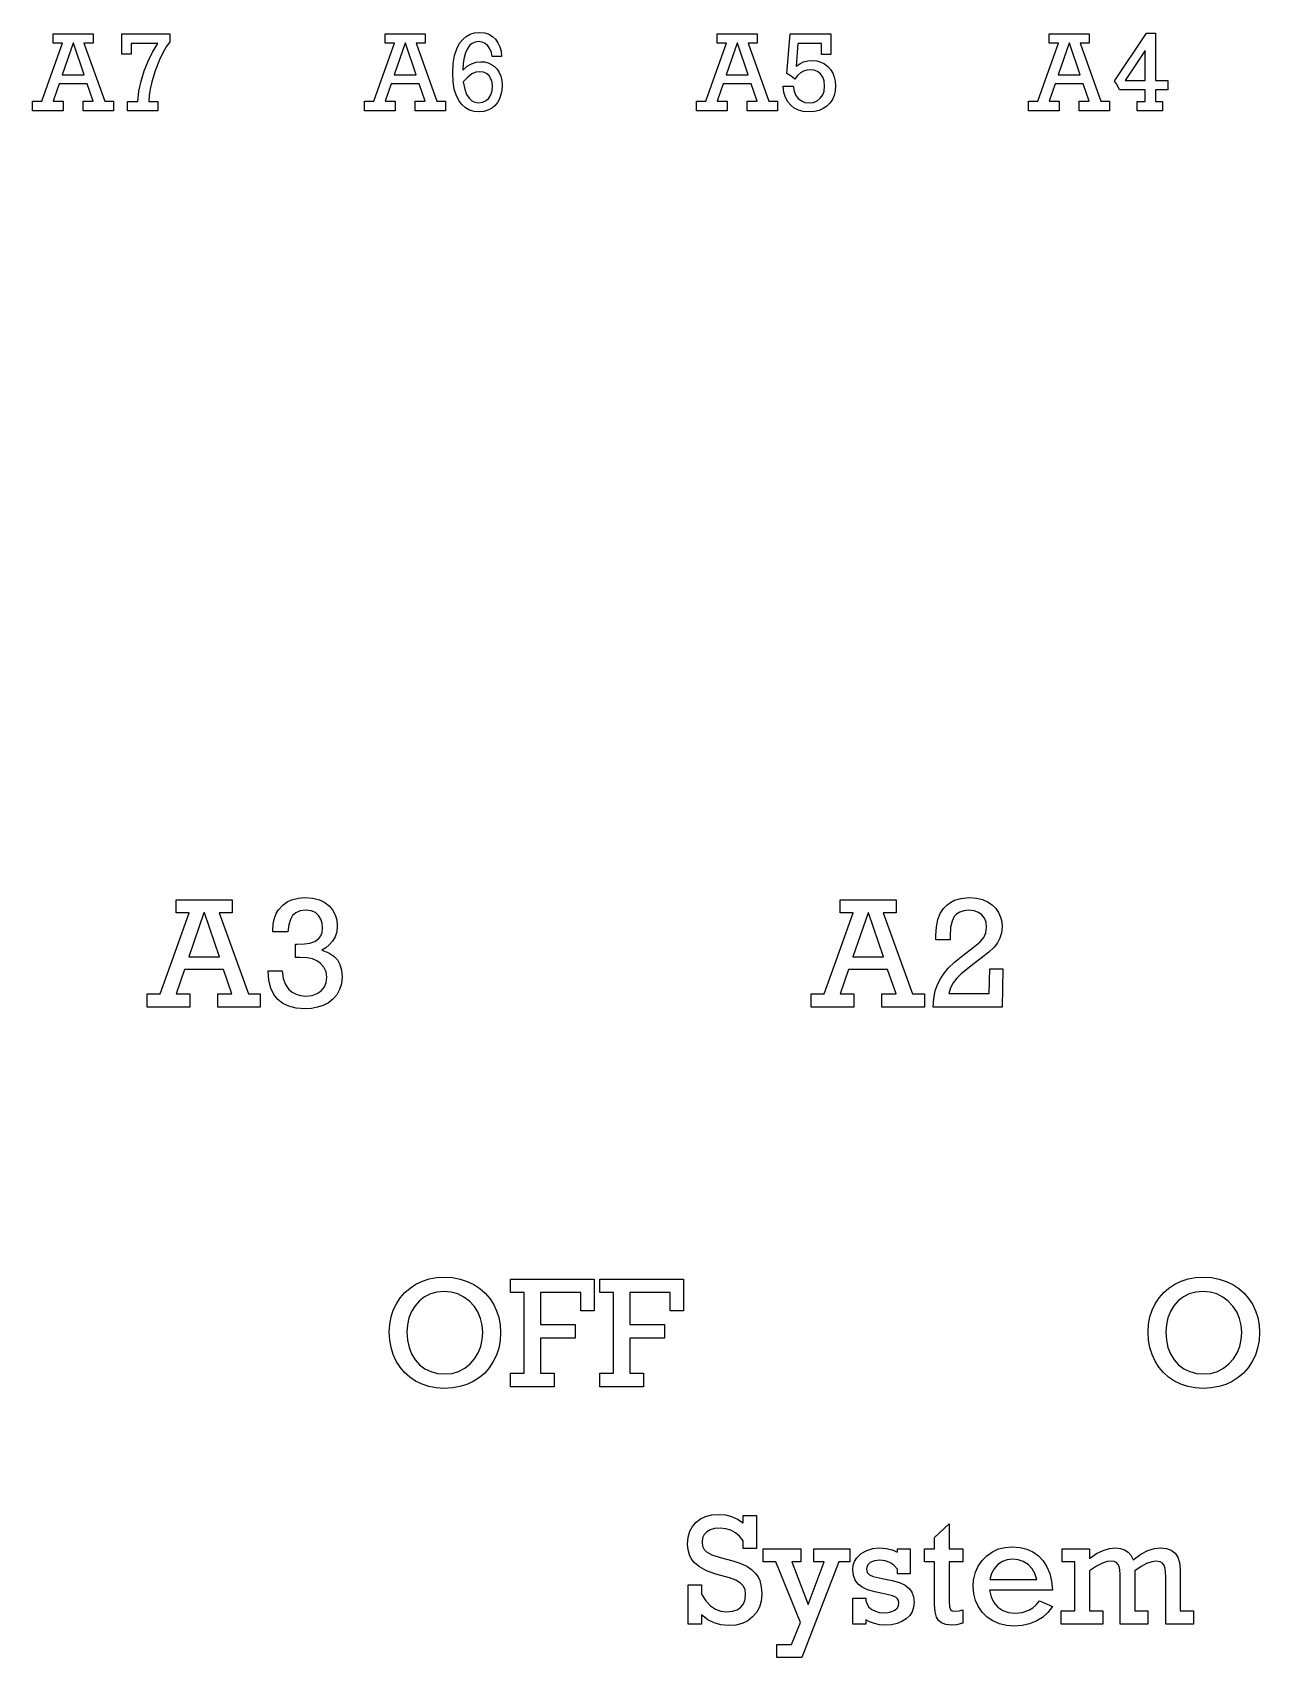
# Model space of a CAD drawing. Header units: inches. Extents: x 0.65 to 6.18, y -4.64 to -1.15.
# Drawn here: x 3.582 to 4.875, y -2.867 to -1.154 of the extents above; entities that cross this region are included whole.
import ezdxf

# ---------------------------------------------------------------- set-up
doc = ezdxf.new("R2010")
doc.units = ezdxf.units.IN
doc.header["$MEASUREMENT"] = 0
doc.layers.add('User.Drawings', color=9, linetype='CONTINUOUS', true_color=0xc2c2c2)

msp = doc.modelspace()

# ---------------------------------------------------------------- linework, layer by layer
at = {"layer": 'User.Drawings', "linetype": 'CONTINUOUS'}
for p, q in [((3.6035, -1.1655), (3.6035, -1.1557)), ((3.6035, -1.1557), (3.6456, -1.1557)), ((3.6456, -1.1557), (3.6456, -1.1655)), ((3.6757, -1.1769), (3.6757, -1.1557)), ((3.6757, -1.1557), (3.7264, -1.1557)), ((3.7264, -1.1639), (3.7227, -1.1692)), ((3.7264, -1.1557), (3.7264, -1.1639)), ((3.9535, -1.1655), (3.9535, -1.1557)), ((3.9535, -1.1557), (3.9956, -1.1557)), ((3.9956, -1.1557), (3.9956, -1.1655)), ((4.0319, -1.1655), (4.0351, -1.1614)), ((4.0351, -1.1614), (4.0388, -1.1582)), ((4.0388, -1.1582), (4.0429, -1.156)), ((4.0429, -1.156), (4.0477, -1.1546)), ((4.0482, -1.1642), (4.0451, -1.1656)), ((4.0477, -1.1546), (4.0531, -1.1541)), ((4.0517, -1.1637), (4.0482, -1.1642)), ((4.0555, -1.1642), (4.0517, -1.1637)), ((4.0531, -1.1541), (4.0583, -1.1546)), ((4.0587, -1.1657), (4.0555, -1.1642)), ((4.0583, -1.1546), (4.0627, -1.156)), ((4.0627, -1.156), (4.0665, -1.1582)), ((4.0665, -1.1582), (4.0697, -1.1612)), ((4.0697, -1.1612), (4.0723, -1.1649)), ((4.3035, -1.1655), (4.3035, -1.1557)), ((4.3035, -1.1557), (4.3456, -1.1557)), ((4.3456, -1.1557), (4.3456, -1.1655)), ((4.3769, -1.1973), (4.3802, -1.1557)), ((4.3802, -1.1557), (4.4233, -1.1557)), ((4.4233, -1.1557), (4.4233, -1.1772)), ((4.6535, -1.1655), (4.6535, -1.1557)), ((4.6535, -1.1557), (4.6956, -1.1557)), ((4.6956, -1.1557), (4.6956, -1.1655)), ((4.7226, -1.2049), (4.7559, -1.1548)), ((4.7559, -1.1548), (4.7654, -1.1548)), ((4.7654, -1.1548), (4.7654, -1.2049)), ((3.6013, -1.1988), (3.6132, -1.1655)), ((3.6132, -1.1655), (3.6035, -1.1655)), ((3.6244, -1.1655), (3.613, -1.1988)), ((3.6248, -1.1655), (3.6244, -1.1655)), ((3.636, -1.1988), (3.6248, -1.1655)), ((3.6456, -1.1655), (3.6359, -1.1655)), ((3.6359, -1.1655), (3.6578, -1.2265)), ((3.6857, -1.1769), (3.6757, -1.1769)), ((3.7138, -1.1658), (3.6857, -1.1658)), ((3.6857, -1.1658), (3.6857, -1.1769)), ((3.7035, -1.1844), (3.7083, -1.1748)), ((3.7083, -1.1748), (3.7138, -1.1658)), ((3.719, -1.1755), (3.7154, -1.1829)), ((3.7227, -1.1692), (3.719, -1.1755)), ((3.9513, -1.1988), (3.9632, -1.1655)), ((3.9632, -1.1655), (3.9535, -1.1655)), ((3.9744, -1.1655), (3.963, -1.1988)), ((3.9748, -1.1655), (3.9744, -1.1655)), ((3.986, -1.1988), (3.9748, -1.1655)), ((3.9956, -1.1655), (3.9859, -1.1655)), ((3.9859, -1.1655), (4.0078, -1.2265)), ((4.0251, -1.1868), (4.0266, -1.1783)), ((4.0266, -1.1783), (4.0289, -1.1713)), ((4.0289, -1.1713), (4.0319, -1.1655)), ((4.0366, -1.1806), (4.0356, -1.1865)), ((4.038, -1.1757), (4.0366, -1.1806)), ((4.0398, -1.1717), (4.038, -1.1757)), ((4.0423, -1.168), (4.0398, -1.1717)), ((4.0451, -1.1656), (4.0423, -1.168)), ((4.0616, -1.1682), (4.0587, -1.1657)), ((4.0638, -1.1714), (4.0616, -1.1682)), ((4.0654, -1.1751), (4.0638, -1.1714)), ((4.0663, -1.1794), (4.0654, -1.1751)), ((4.0761, -1.1794), (4.0663, -1.1794)), ((4.0723, -1.1649), (4.0743, -1.1691)), ((4.0743, -1.1691), (4.0755, -1.1739)), ((4.0755, -1.1739), (4.0761, -1.1794)), ((4.3013, -1.1988), (4.3132, -1.1655)), ((4.3132, -1.1655), (4.3035, -1.1655)), ((4.3244, -1.1655), (4.313, -1.1988)), ((4.3248, -1.1655), (4.3244, -1.1655)), ((4.336, -1.1988), (4.3248, -1.1655)), ((4.3456, -1.1655), (4.3359, -1.1655)), ((4.3359, -1.1655), (4.3578, -1.2265)), ((4.3885, -1.1658), (4.3868, -1.1897)), ((4.4133, -1.1658), (4.3885, -1.1658)), ((4.4133, -1.1772), (4.4133, -1.1658)), ((4.4233, -1.1772), (4.4133, -1.1772)), ((4.6513, -1.1988), (4.6632, -1.1655)), ((4.6632, -1.1655), (4.6535, -1.1655)), ((4.6744, -1.1655), (4.663, -1.1988)), ((4.6748, -1.1655), (4.6744, -1.1655)), ((4.686, -1.1988), (4.6748, -1.1655)), ((4.6956, -1.1655), (4.6859, -1.1655)), ((4.6859, -1.1655), (4.7078, -1.2265)), ((4.7546, -1.173), (4.7333, -1.2049)), ((4.7546, -1.2049), (4.7546, -1.173)), ((3.6961, -1.2053), (3.6994, -1.1947)), ((3.6994, -1.1947), (3.7035, -1.1844)), ((3.7108, -1.1945), (3.7073, -1.2061)), ((3.7154, -1.1829), (3.7108, -1.1945)), ((4.0246, -1.1971), (4.0251, -1.1868)), ((4.025, -1.2062), (4.0246, -1.1971)), ((4.0356, -1.1865), (4.0352, -1.1938)), ((4.0352, -1.1938), (4.0398, -1.1898)), ((4.0398, -1.1898), (4.0444, -1.1871)), ((4.0448, -1.1978), (4.0405, -1.2011)), ((4.0444, -1.1871), (4.0492, -1.1855)), ((4.049, -1.196), (4.0448, -1.1978)), ((4.053, -1.1955), (4.049, -1.196)), ((4.0492, -1.1855), (4.0543, -1.1849)), ((4.057, -1.196), (4.053, -1.1955)), ((4.0543, -1.1849), (4.0582, -1.1852)), ((4.0603, -1.1974), (4.057, -1.196)), ((4.0582, -1.1852), (4.0618, -1.1862)), ((4.0629, -1.1998), (4.0603, -1.1974)), ((4.0618, -1.1862), (4.0654, -1.1878)), ((4.0654, -1.1878), (4.0685, -1.19)), ((4.0685, -1.19), (4.0713, -1.1929)), ((4.0713, -1.1929), (4.0736, -1.1964)), ((4.0736, -1.1964), (4.0753, -1.2002)), ((4.3814, -1.2001), (4.3769, -1.1973)), ((4.3868, -1.1897), (4.3905, -1.1871)), ((4.3913, -1.1968), (4.3882, -1.1996)), ((4.3905, -1.1871), (4.3945, -1.1852)), ((4.3945, -1.1949), (4.3913, -1.1968)), ((4.3945, -1.1852), (4.3988, -1.1841)), ((4.3979, -1.1938), (4.3945, -1.1949)), ((4.4015, -1.1934), (4.3979, -1.1938)), ((4.3988, -1.1841), (4.4034, -1.1837)), ((4.4057, -1.1939), (4.4015, -1.1934)), ((4.4034, -1.1837), (4.4083, -1.1841)), ((4.4093, -1.1954), (4.4057, -1.1939)), ((4.4083, -1.1841), (4.4127, -1.1853)), ((4.4124, -1.1978), (4.4093, -1.1954)), ((4.4146, -1.2011), (4.4124, -1.1978)), ((4.4127, -1.1853), (4.4166, -1.1873)), ((4.4166, -1.1873), (4.4201, -1.19)), ((4.4201, -1.19), (4.4229, -1.1932)), ((4.4229, -1.1932), (4.4252, -1.197)), ((4.4252, -1.197), (4.4268, -1.2011)), ((3.5914, -1.2265), (3.6013, -1.1988)), ((3.6098, -1.2083), (3.6035, -1.2265)), ((3.6392, -1.2083), (3.6098, -1.2083)), ((3.613, -1.1988), (3.636, -1.1988)), ((3.6455, -1.2265), (3.6392, -1.2083)), ((3.6938, -1.216), (3.6961, -1.2053)), ((3.7055, -1.214), (3.7046, -1.2207)), ((3.7073, -1.2061), (3.7055, -1.214)), ((3.9414, -1.2265), (3.9513, -1.1988)), ((3.9598, -1.2083), (3.9535, -1.2265)), ((3.9892, -1.2083), (3.9598, -1.2083)), ((3.963, -1.1988), (3.986, -1.1988)), ((3.9955, -1.2265), (3.9892, -1.2083)), ((4.0262, -1.2137), (4.025, -1.2062)), ((4.025, -1.2062), (4.025, -1.2062)), ((4.0281, -1.2199), (4.0262, -1.2137)), ((4.0405, -1.2011), (4.0357, -1.2062)), ((4.0357, -1.2062), (4.0372, -1.2139)), ((4.0372, -1.2139), (4.0393, -1.2195)), ((4.0649, -1.2029), (4.0629, -1.1998)), ((4.0647, -1.2198), (4.0661, -1.2157)), ((4.0661, -1.2066), (4.0649, -1.2029)), ((4.0665, -1.2109), (4.0661, -1.2066)), ((4.0661, -1.2157), (4.0665, -1.2109)), ((4.0753, -1.2002), (4.0764, -1.2047)), ((4.0764, -1.2149), (4.0754, -1.2196)), ((4.0764, -1.2047), (4.0767, -1.2098)), ((4.0767, -1.2098), (4.0764, -1.2149)), ((4.2914, -1.2265), (4.3013, -1.1988)), ((4.3098, -1.2083), (4.3035, -1.2265)), ((4.3392, -1.2083), (4.3098, -1.2083)), ((4.313, -1.1988), (4.336, -1.1988)), ((4.3455, -1.2265), (4.3392, -1.2083)), ((4.3738, -1.2173), (4.373, -1.2108)), ((4.373, -1.2108), (4.3834, -1.2108)), ((4.3853, -1.2034), (4.3814, -1.2001)), ((4.3834, -1.2108), (4.3846, -1.2161)), ((4.3882, -1.1996), (4.3853, -1.2034)), ((4.4161, -1.2052), (4.4146, -1.2011)), ((4.4146, -1.22), (4.4161, -1.2158)), ((4.4166, -1.2106), (4.4161, -1.2052)), ((4.4161, -1.2158), (4.4166, -1.2106)), ((4.4278, -1.2157), (4.4267, -1.2205)), ((4.4268, -1.2011), (4.4278, -1.2056)), ((4.4278, -1.2056), (4.4282, -1.2104)), ((4.4282, -1.2104), (4.4278, -1.2157)), ((4.6414, -1.2265), (4.6513, -1.1988)), ((4.6598, -1.2083), (4.6535, -1.2265)), ((4.6892, -1.2083), (4.6598, -1.2083)), ((4.663, -1.1988), (4.686, -1.1988)), ((4.6955, -1.2265), (4.6892, -1.2083)), ((4.7221, -1.2056), (4.7226, -1.2049)), ((4.7243, -1.2083), (4.7221, -1.2056)), ((4.7261, -1.2113), (4.7243, -1.2083)), ((4.7274, -1.2147), (4.7261, -1.2113)), ((4.7546, -1.2147), (4.7274, -1.2147)), ((4.7333, -1.2049), (4.7546, -1.2049)), ((4.7546, -1.2267), (4.7546, -1.2147)), ((4.7654, -1.2049), (4.7783, -1.2049)), ((4.7783, -1.2147), (4.7654, -1.2147)), ((4.7654, -1.2147), (4.7654, -1.2267)), ((4.7783, -1.2049), (4.7783, -1.2147)), ((3.5816, -1.2366), (3.5816, -1.2265)), ((3.5816, -1.2265), (3.5914, -1.2265)), ((3.6035, -1.2265), (3.6138, -1.2265)), ((3.6138, -1.2265), (3.6138, -1.2366)), ((3.6349, -1.2366), (3.6349, -1.2265)), ((3.6349, -1.2265), (3.6455, -1.2265)), ((3.6578, -1.2265), (3.6669, -1.2265)), ((3.6669, -1.2265), (3.6669, -1.2366)), ((3.6817, -1.2366), (3.6817, -1.2267)), ((3.6817, -1.2267), (3.6925, -1.2267)), ((3.6925, -1.2267), (3.6938, -1.216)), ((3.7046, -1.2207), (3.7043, -1.2265)), ((3.7043, -1.2265), (3.7043, -1.2267)), ((3.7043, -1.2267), (3.7138, -1.2267)), ((3.7138, -1.2267), (3.7138, -1.2366)), ((3.9316, -1.2366), (3.9316, -1.2265)), ((3.9316, -1.2265), (3.9414, -1.2265)), ((3.9535, -1.2265), (3.9638, -1.2265)), ((3.9638, -1.2265), (3.9638, -1.2366)), ((3.9849, -1.2366), (3.9849, -1.2265)), ((3.9849, -1.2265), (3.9955, -1.2265)), ((4.0078, -1.2265), (4.0169, -1.2265)), ((4.0169, -1.2265), (4.0169, -1.2366)), ((4.031, -1.2257), (4.0281, -1.2199)), ((4.0342, -1.2301), (4.031, -1.2257)), ((4.038, -1.2334), (4.0342, -1.2301)), ((4.0393, -1.2195), (4.0418, -1.2234)), ((4.0418, -1.2234), (4.0447, -1.226)), ((4.0447, -1.226), (4.048, -1.2276)), ((4.048, -1.2276), (4.0519, -1.2281)), ((4.0519, -1.2281), (4.0562, -1.2275)), ((4.0562, -1.2275), (4.0597, -1.2259)), ((4.0597, -1.2259), (4.0626, -1.2232)), ((4.0626, -1.2232), (4.0647, -1.2198)), ((4.0689, -1.2313), (4.0655, -1.2341)), ((4.0717, -1.2279), (4.0689, -1.2313)), ((4.0739, -1.2239), (4.0717, -1.2279)), ((4.0754, -1.2196), (4.0739, -1.2239)), ((4.2816, -1.2366), (4.2816, -1.2265)), ((4.2816, -1.2265), (4.2914, -1.2265)), ((4.3035, -1.2265), (4.3138, -1.2265)), ((4.3138, -1.2265), (4.3138, -1.2366)), ((4.3349, -1.2366), (4.3349, -1.2265)), ((4.3349, -1.2265), (4.3455, -1.2265)), ((4.3578, -1.2265), (4.3669, -1.2265)), ((4.3669, -1.2265), (4.3669, -1.2366)), ((4.3755, -1.2227), (4.3738, -1.2173)), ((4.3778, -1.2272), (4.3755, -1.2227)), ((4.3809, -1.2309), (4.3778, -1.2272)), ((4.3846, -1.2338), (4.3809, -1.2309)), ((4.3846, -1.2161), (4.3864, -1.2204)), ((4.3864, -1.2204), (4.3889, -1.2237)), ((4.3889, -1.2237), (4.3921, -1.2263)), ((4.3921, -1.2263), (4.3959, -1.2279)), ((4.3959, -1.2279), (4.4004, -1.2284)), ((4.4004, -1.2284), (4.405, -1.2279)), ((4.405, -1.2279), (4.4088, -1.2262)), ((4.4088, -1.2262), (4.4121, -1.2235)), ((4.4121, -1.2235), (4.4146, -1.22)), ((4.419, -1.2318), (4.4151, -1.2344)), ((4.4223, -1.2286), (4.419, -1.2318)), ((4.4248, -1.2248), (4.4223, -1.2286)), ((4.4267, -1.2205), (4.4248, -1.2248)), ((4.6316, -1.2366), (4.6316, -1.2265)), ((4.6316, -1.2265), (4.6414, -1.2265)), ((4.6535, -1.2265), (4.6638, -1.2265)), ((4.6638, -1.2265), (4.6638, -1.2366)), ((4.6849, -1.2366), (4.6849, -1.2265)), ((4.6849, -1.2265), (4.6955, -1.2265)), ((4.7078, -1.2265), (4.7169, -1.2265)), ((4.7169, -1.2265), (4.7169, -1.2366)), ((4.746, -1.2366), (4.746, -1.2267)), ((4.746, -1.2267), (4.7546, -1.2267)), ((4.7654, -1.2267), (4.7728, -1.2267)), ((4.7728, -1.2267), (4.7728, -1.2366)), ((3.6138, -1.2366), (3.5816, -1.2366)), ((3.6669, -1.2366), (3.6349, -1.2366)), ((3.7138, -1.2366), (3.6817, -1.2366)), ((3.9638, -1.2366), (3.9316, -1.2366)), ((4.0169, -1.2366), (3.9849, -1.2366)), ((4.0423, -1.2359), (4.038, -1.2334)), ((4.0471, -1.2373), (4.0423, -1.2359)), ((4.0524, -1.2378), (4.0471, -1.2373)), ((4.0574, -1.2374), (4.0524, -1.2378)), ((4.0617, -1.2361), (4.0574, -1.2374)), ((4.0655, -1.2341), (4.0617, -1.2361)), ((4.3138, -1.2366), (4.2816, -1.2366)), ((4.3669, -1.2366), (4.3349, -1.2366)), ((4.389, -1.236), (4.3846, -1.2338)), ((4.3942, -1.2374), (4.389, -1.236)), ((4.4003, -1.2378), (4.3942, -1.2374)), ((4.4059, -1.2374), (4.4003, -1.2378)), ((4.4108, -1.2363), (4.4059, -1.2374)), ((4.4151, -1.2344), (4.4108, -1.2363)), ((4.6638, -1.2366), (4.6316, -1.2366)), ((4.7169, -1.2366), (4.6849, -1.2366)), ((4.7728, -1.2366), (4.746, -1.2366)), ((3.7331, -2.0817), (3.7331, -2.068)), ((3.7331, -2.068), (3.7921, -2.068)), ((3.7921, -2.068), (3.7921, -2.0817)), ((3.8455, -2.0737), (3.85, -2.0703)), ((3.85, -2.0703), (3.8547, -2.0682)), ((3.8547, -2.0682), (3.8621, -2.0664)), ((3.8621, -2.0664), (3.8685, -2.0658)), ((3.8685, -2.0658), (3.8771, -2.0664)), ((3.8771, -2.0664), (3.8841, -2.0681)), ((3.8841, -2.0681), (3.8897, -2.0708)), ((3.8897, -2.0708), (3.8942, -2.0743)), ((4.4331, -2.0817), (4.4331, -2.068)), ((4.4331, -2.068), (4.4921, -2.068)), ((4.4921, -2.068), (4.4921, -2.0817)), ((4.5454, -2.0737), (4.5492, -2.0708)), ((4.5492, -2.0708), (4.5534, -2.0686)), ((4.5534, -2.0686), (4.5604, -2.0666)), ((4.5604, -2.0666), (4.5693, -2.0658)), ((4.5693, -2.0658), (4.5768, -2.0663)), ((4.5768, -2.0663), (4.5831, -2.0678)), ((4.5831, -2.0678), (4.5884, -2.0701)), ((4.5884, -2.0701), (4.5932, -2.0734)), ((3.7301, -2.1283), (3.7468, -2.0817)), ((3.7468, -2.0817), (3.7331, -2.0817)), ((3.7624, -2.0817), (3.7464, -2.1283)), ((3.763, -2.0817), (3.7624, -2.0817)), ((3.7786, -2.1283), (3.763, -2.0817)), ((3.7921, -2.0817), (3.7785, -2.0817)), ((3.7785, -2.0817), (3.8092, -2.1671)), ((3.8354, -2.0936), (3.8367, -2.0876)), ((3.8367, -2.0876), (3.8386, -2.0827)), ((3.8386, -2.0827), (3.8411, -2.0786)), ((3.8411, -2.0786), (3.8455, -2.0737)), ((3.8535, -2.0888), (3.8518, -2.0944)), ((3.8558, -2.0847), (3.8535, -2.0888)), ((3.8592, -2.0817), (3.8558, -2.0847)), ((3.8637, -2.0798), (3.8592, -2.0817)), ((3.8697, -2.0791), (3.8637, -2.0798)), ((3.8754, -2.0797), (3.8697, -2.0791)), ((3.8798, -2.0816), (3.8754, -2.0797)), ((3.8831, -2.0847), (3.8798, -2.0816)), ((3.8855, -2.0886), (3.8831, -2.0847)), ((3.887, -2.0929), (3.8855, -2.0886)), ((3.8942, -2.0743), (3.898, -2.0788)), ((3.898, -2.0788), (3.9007, -2.0838)), ((3.9007, -2.0838), (3.9023, -2.0894)), ((4.4301, -2.1283), (4.4468, -2.0817)), ((4.4468, -2.0817), (4.4331, -2.0817)), ((4.4624, -2.0817), (4.4464, -2.1283)), ((4.463, -2.0817), (4.4624, -2.0817)), ((4.4786, -2.1283), (4.463, -2.0817)), ((4.4921, -2.0817), (4.4785, -2.0817)), ((4.4785, -2.0817), (4.5092, -2.1671)), ((4.5345, -2.0966), (4.5361, -2.0889)), ((4.5361, -2.0889), (4.5386, -2.0826)), ((4.5386, -2.0826), (4.5419, -2.0773)), ((4.5419, -2.0773), (4.5454, -2.0737)), ((4.5533, -2.0858), (4.5511, -2.0905)), ((4.5558, -2.0831), (4.5533, -2.0858)), ((4.559, -2.081), (4.5558, -2.0831)), ((4.5633, -2.0797), (4.559, -2.081)), ((4.5688, -2.0792), (4.5633, -2.0797)), ((4.5744, -2.0798), (4.5688, -2.0792)), ((4.5789, -2.0814), (4.5744, -2.0798)), ((4.5824, -2.084), (4.5789, -2.0814)), ((4.5851, -2.0875), (4.5824, -2.084)), ((4.5868, -2.0918), (4.5851, -2.0875)), ((4.5932, -2.0734), (4.597, -2.0772)), ((4.597, -2.0772), (4.5999, -2.0815)), ((4.5999, -2.0815), (4.602, -2.0863)), ((4.602, -2.0863), (4.6033, -2.0913)), ((3.835, -2.1008), (3.8354, -2.0936)), ((3.835, -2.102), (3.835, -2.1008)), ((3.8509, -2.102), (3.835, -2.102)), ((3.8518, -2.0944), (3.8509, -2.102)), ((3.8836, -2.109), (3.8857, -2.1062)), ((3.8857, -2.1062), (3.887, -2.1026)), ((3.8875, -2.0977), (3.887, -2.0929)), ((3.887, -2.1026), (3.8875, -2.0977)), ((3.9023, -2.1019), (3.9006, -2.1072)), ((3.9023, -2.0894), (3.9029, -2.0958)), ((3.9029, -2.0958), (3.9023, -2.1019)), ((4.534, -2.1058), (4.5345, -2.0966)), ((4.534, -2.1102), (4.534, -2.1058)), ((4.5495, -2.0971), (4.5489, -2.1063)), ((4.5511, -2.0905), (4.5495, -2.0971)), ((4.5843, -2.108), (4.5866, -2.103)), ((4.5866, -2.103), (4.5873, -2.0973)), ((4.5873, -2.0973), (4.5868, -2.0918)), ((4.6031, -2.1029), (4.6015, -2.1085)), ((4.6037, -2.0967), (4.6031, -2.1029)), ((4.6033, -2.0913), (4.6037, -2.0967)), ((3.8587, -2.129), (3.8587, -2.1149)), ((3.8587, -2.1149), (3.8608, -2.1149)), ((3.8608, -2.1149), (3.8683, -2.1146)), ((3.8683, -2.1146), (3.8741, -2.1139)), ((3.8741, -2.1139), (3.8793, -2.1121)), ((3.8793, -2.1121), (3.8836, -2.109)), ((3.8908, -2.1189), (3.8868, -2.1212)), ((3.8868, -2.1212), (3.8939, -2.124)), ((3.8945, -2.1157), (3.8908, -2.1189)), ((3.898, -2.1117), (3.8945, -2.1157)), ((3.9006, -2.1072), (3.898, -2.1117)), ((4.5489, -2.1102), (4.534, -2.1102)), ((4.5489, -2.1063), (4.5489, -2.1102)), ((4.5622, -2.1269), (4.5734, -2.1184)), ((4.5734, -2.1184), (4.5804, -2.1126)), ((4.5804, -2.1126), (4.5843, -2.108)), ((4.5897, -2.1233), (4.5816, -2.1297)), ((4.5952, -2.1179), (4.5897, -2.1233)), ((4.5988, -2.1134), (4.5952, -2.1179)), ((4.6015, -2.1085), (4.5988, -2.1134)), ((3.7162, -2.1671), (3.7301, -2.1283)), ((3.7464, -2.1283), (3.7786, -2.1283)), ((3.8637, -2.1289), (3.8587, -2.129)), ((3.871, -2.1293), (3.8637, -2.1289)), ((3.8769, -2.1305), (3.871, -2.1293)), ((3.8814, -2.1324), (3.8769, -2.1305)), ((3.885, -2.1348), (3.8814, -2.1324)), ((3.8889, -2.1391), (3.885, -2.1348)), ((3.8912, -2.144), (3.8889, -2.1391)), ((3.8939, -2.124), (3.8992, -2.1274)), ((3.8992, -2.1274), (3.903, -2.1314)), ((3.903, -2.1314), (3.9057, -2.1362)), ((3.9057, -2.1362), (3.9074, -2.1421)), ((4.4162, -2.1671), (4.4301, -2.1283)), ((4.4464, -2.1283), (4.4786, -2.1283)), ((4.5429, -2.145), (4.5468, -2.1403)), ((4.5468, -2.1403), (4.5537, -2.1338)), ((4.5537, -2.1338), (4.5622, -2.1269)), ((4.5744, -2.1351), (4.5606, -2.1462)), ((4.5816, -2.1297), (4.5744, -2.1351)), ((3.7419, -2.1416), (3.7331, -2.1671)), ((3.7831, -2.1416), (3.7419, -2.1416)), ((3.7919, -2.1671), (3.7831, -2.1416)), ((3.8307, -2.1532), (3.83, -2.1429)), ((3.83, -2.1429), (3.8449, -2.1429)), ((3.8328, -2.1614), (3.8307, -2.1532)), ((3.8449, -2.1429), (3.846, -2.151)), ((3.846, -2.151), (3.8484, -2.1574)), ((3.8484, -2.1574), (3.8519, -2.1625)), ((3.8893, -2.1599), (3.8912, -2.1552)), ((3.8919, -2.1496), (3.8912, -2.144)), ((3.8912, -2.1552), (3.8919, -2.1496)), ((3.9073, -2.1565), (3.9054, -2.1628)), ((3.908, -2.1492), (3.9073, -2.1565)), ((3.9074, -2.1421), (3.908, -2.1492)), ((4.4419, -2.1416), (4.4331, -2.1671)), ((4.4831, -2.1416), (4.4419, -2.1416)), ((4.4919, -2.1671), (4.4831, -2.1416)), ((4.5333, -2.1641), (4.5358, -2.1572)), ((4.5358, -2.1572), (4.5392, -2.1506)), ((4.5392, -2.1506), (4.5429, -2.145)), ((4.5523, -2.1555), (4.5493, -2.1609)), ((4.556, -2.1506), (4.5523, -2.1555)), ((4.5606, -2.1462), (4.556, -2.1506)), ((4.5902, -2.1669), (4.5909, -2.1408)), ((4.5909, -2.1408), (4.6046, -2.1408)), ((4.6046, -2.1408), (4.6037, -2.1813)), ((3.7025, -2.1813), (3.7025, -2.1671)), ((3.7025, -2.1671), (3.7162, -2.1671)), ((3.7331, -2.1671), (3.7475, -2.1671)), ((3.7475, -2.1671), (3.7475, -2.1813)), ((3.7771, -2.1813), (3.7771, -2.1671)), ((3.7771, -2.1671), (3.7919, -2.1671)), ((3.8092, -2.1671), (3.8218, -2.1671)), ((3.8218, -2.1671), (3.8218, -2.1813)), ((3.836, -2.1679), (3.8328, -2.1614)), ((3.8402, -2.1731), (3.836, -2.1679)), ((3.8456, -2.1773), (3.8402, -2.1731)), ((3.8519, -2.1625), (3.8554, -2.1655)), ((3.8554, -2.1655), (3.8595, -2.1677)), ((3.8595, -2.1677), (3.8643, -2.169)), ((3.8643, -2.169), (3.8699, -2.1695)), ((3.8699, -2.1695), (3.8764, -2.1688)), ((3.8764, -2.1688), (3.8817, -2.167)), ((3.8817, -2.167), (3.886, -2.164)), ((3.886, -2.164), (3.8893, -2.1599)), ((3.8983, -2.1728), (3.8935, -2.1766)), ((3.9024, -2.1682), (3.8983, -2.1728)), ((3.9054, -2.1628), (3.9024, -2.1682)), ((4.4025, -2.1813), (4.4025, -2.1671)), ((4.4025, -2.1671), (4.4162, -2.1671)), ((4.4331, -2.1671), (4.4475, -2.1671)), ((4.4475, -2.1671), (4.4475, -2.1813)), ((4.4771, -2.1813), (4.4771, -2.1671)), ((4.4771, -2.1671), (4.4919, -2.1671)), ((4.5092, -2.1671), (4.5218, -2.1671)), ((4.5218, -2.1671), (4.5218, -2.1813)), ((4.531, -2.1813), (4.5317, -2.1721)), ((4.5317, -2.1721), (4.5333, -2.1641)), ((4.5493, -2.1609), (4.5475, -2.1669)), ((4.5475, -2.1669), (4.5902, -2.1669)), ((3.7475, -2.1813), (3.7025, -2.1813)), ((3.8218, -2.1813), (3.7771, -2.1813)), ((3.852, -2.1803), (3.8456, -2.1773)), ((3.8597, -2.1823), (3.852, -2.1803)), ((3.869, -2.183), (3.8597, -2.1823)), ((3.8756, -2.1826), (3.869, -2.183)), ((3.8819, -2.1814), (3.8756, -2.1826)), ((3.8879, -2.1794), (3.8819, -2.1814)), ((3.8935, -2.1766), (3.8879, -2.1794)), ((4.4475, -2.1813), (4.4025, -2.1813)), ((4.5218, -2.1813), (4.4771, -2.1813)), ((4.6037, -2.1813), (4.531, -2.1813)), ((4.0075, -2.4663), (4.0158, -2.4658)), ((4.0158, -2.4658), (4.0245, -2.4663)), ((4.8075, -2.4663), (4.8158, -2.4658)), ((4.8158, -2.4658), (4.8245, -2.4663)), ((3.9693, -2.4876), (3.9741, -2.4821)), ((3.9741, -2.4821), (3.9796, -2.4773)), ((3.9796, -2.4773), (3.9858, -2.4732)), ((3.9858, -2.4732), (3.9926, -2.47)), ((3.9926, -2.47), (3.9997, -2.4677)), ((3.9997, -2.4677), (4.0075, -2.4663)), ((4.0078, -2.4816), (4.0011, -2.4835)), ((4.0154, -2.4809), (4.0078, -2.4816)), ((4.023, -2.4816), (4.0154, -2.4809)), ((4.03, -2.4835), (4.023, -2.4816)), ((4.0245, -2.4663), (4.0325, -2.4678)), ((4.0325, -2.4678), (4.0399, -2.4702)), ((4.0399, -2.4702), (4.0468, -2.4734)), ((4.0468, -2.4734), (4.0532, -2.4777)), ((4.0532, -2.4777), (4.0588, -2.4825)), ((4.0588, -2.4825), (4.0636, -2.4881)), ((4.0856, -2.4821), (4.0856, -2.468)), ((4.0856, -2.468), (4.1736, -2.468)), ((4.0999, -2.4821), (4.0856, -2.4821)), ((4.0999, -2.5671), (4.0999, -2.4821)), ((4.1596, -2.4821), (4.1171, -2.4821)), ((4.1171, -2.4821), (4.1171, -2.5158)), ((4.1596, -2.5011), (4.1596, -2.4821)), ((4.1736, -2.468), (4.1736, -2.5011)), ((4.1798, -2.4821), (4.1798, -2.468)), ((4.1798, -2.468), (4.2678, -2.468)), ((4.1941, -2.4821), (4.1798, -2.4821)), ((4.1941, -2.5671), (4.1941, -2.4821)), ((4.2538, -2.4821), (4.2113, -2.4821)), ((4.2113, -2.4821), (4.2113, -2.5158)), ((4.2538, -2.5011), (4.2538, -2.4821)), ((4.2678, -2.468), (4.2678, -2.5011)), ((4.7693, -2.4876), (4.7741, -2.4821)), ((4.7741, -2.4821), (4.7796, -2.4773)), ((4.7796, -2.4773), (4.7858, -2.4732)), ((4.7858, -2.4732), (4.7926, -2.47)), ((4.7926, -2.47), (4.7997, -2.4677)), ((4.7997, -2.4677), (4.8075, -2.4663)), ((4.8078, -2.4816), (4.8011, -2.4835)), ((4.8154, -2.4809), (4.8078, -2.4816)), ((4.823, -2.4816), (4.8154, -2.4809)), ((4.83, -2.4835), (4.823, -2.4816)), ((4.8245, -2.4663), (4.8325, -2.4678)), ((4.8325, -2.4678), (4.8399, -2.4702)), ((4.8399, -2.4702), (4.8468, -2.4734)), ((4.8468, -2.4734), (4.8532, -2.4777)), ((4.8532, -2.4777), (4.8588, -2.4825)), ((4.8588, -2.4825), (4.8636, -2.4881)), ((3.9619, -2.5005), (3.9652, -2.4938)), ((3.9652, -2.4938), (3.9693, -2.4876)), ((3.9849, -2.4959), (3.9812, -2.502)), ((3.9895, -2.4907), (3.9849, -2.4959)), ((3.995, -2.4866), (3.9895, -2.4907)), ((4.0011, -2.4835), (3.995, -2.4866)), ((4.0364, -2.4867), (4.03, -2.4835)), ((4.0422, -2.491), (4.0364, -2.4867)), ((4.0471, -2.4962), (4.0422, -2.491)), ((4.0511, -2.5024), (4.0471, -2.4962)), ((4.0636, -2.4881), (4.0677, -2.4943)), ((4.0677, -2.4943), (4.0709, -2.5011)), ((4.7619, -2.5005), (4.7652, -2.4938)), ((4.7652, -2.4938), (4.7693, -2.4876)), ((4.7849, -2.4959), (4.7812, -2.502)), ((4.7895, -2.4907), (4.7849, -2.4959)), ((4.795, -2.4866), (4.7895, -2.4907)), ((4.8011, -2.4835), (4.795, -2.4866)), ((4.8364, -2.4867), (4.83, -2.4835)), ((4.8422, -2.491), (4.8364, -2.4867)), ((4.8471, -2.4962), (4.8422, -2.491)), ((4.8511, -2.5024), (4.8471, -2.4962)), ((4.8636, -2.4881), (4.8677, -2.4943)), ((4.8677, -2.4943), (4.8709, -2.5011)), ((3.9577, -2.5238), (3.9582, -2.5154)), ((3.9582, -2.5154), (3.9596, -2.5077)), ((3.9596, -2.5077), (3.9619, -2.5005)), ((3.9769, -2.516), (3.9764, -2.5239)), ((3.9785, -2.5087), (3.9769, -2.516)), ((3.9812, -2.502), (3.9785, -2.5087)), ((4.054, -2.5092), (4.0511, -2.5024)), ((4.0558, -2.5164), (4.054, -2.5092)), ((4.0564, -2.5241), (4.0558, -2.5164)), ((4.0709, -2.5011), (4.0732, -2.5082)), ((4.0732, -2.5082), (4.0746, -2.5159)), ((4.0746, -2.5159), (4.0751, -2.5241)), ((4.1171, -2.5158), (4.1537, -2.5158)), ((4.1537, -2.5158), (4.1537, -2.5299)), ((4.1736, -2.5011), (4.1596, -2.5011)), ((4.2113, -2.5158), (4.248, -2.5158)), ((4.248, -2.5158), (4.248, -2.5299)), ((4.2678, -2.5011), (4.2538, -2.5011)), ((4.7577, -2.5238), (4.7582, -2.5154)), ((4.7582, -2.5154), (4.7596, -2.5077)), ((4.7596, -2.5077), (4.7619, -2.5005)), ((4.7769, -2.516), (4.7764, -2.5239)), ((4.7785, -2.5087), (4.7769, -2.516)), ((4.7812, -2.502), (4.7785, -2.5087)), ((4.854, -2.5092), (4.8511, -2.5024)), ((4.8558, -2.5164), (4.854, -2.5092)), ((4.8564, -2.5241), (4.8558, -2.5164)), ((4.8709, -2.5011), (4.8732, -2.5082)), ((4.8732, -2.5082), (4.8746, -2.5159)), ((4.8746, -2.5159), (4.8751, -2.5241)), ((3.9577, -2.5239), (3.9577, -2.5238)), ((3.9582, -2.5322), (3.9577, -2.5239)), ((3.9596, -2.54), (3.9582, -2.5322)), ((3.9764, -2.5239), (3.9769, -2.5323)), ((3.9769, -2.5323), (3.9786, -2.5399)), ((4.0542, -2.5387), (4.0558, -2.5316)), ((4.0558, -2.5316), (4.0564, -2.5241)), ((4.0746, -2.5327), (4.0731, -2.5406)), ((4.0751, -2.5241), (4.0746, -2.5327)), ((4.1537, -2.5299), (4.1171, -2.5299)), ((4.1171, -2.5299), (4.1171, -2.5671)), ((4.248, -2.5299), (4.2113, -2.5299)), ((4.2113, -2.5299), (4.2113, -2.5671)), ((4.7577, -2.5239), (4.7577, -2.5238)), ((4.7582, -2.5322), (4.7577, -2.5239)), ((4.7596, -2.54), (4.7582, -2.5322)), ((4.7764, -2.5239), (4.7769, -2.5323)), ((4.7769, -2.5323), (4.7786, -2.5399)), ((4.8542, -2.5387), (4.8558, -2.5316)), ((4.8558, -2.5316), (4.8564, -2.5241)), ((4.8746, -2.5327), (4.8731, -2.5406)), ((4.8751, -2.5241), (4.8746, -2.5327)), ((3.9618, -2.5473), (3.9596, -2.54)), ((3.965, -2.5542), (3.9618, -2.5473)), ((3.9786, -2.5399), (3.9812, -2.5467)), ((3.9812, -2.5467), (3.985, -2.5529)), ((4.0476, -2.5519), (4.0514, -2.5456)), ((4.0514, -2.5456), (4.0542, -2.5387)), ((4.0707, -2.548), (4.0674, -2.5548)), ((4.0731, -2.5406), (4.0707, -2.548)), ((4.7618, -2.5473), (4.7596, -2.54)), ((4.765, -2.5542), (4.7618, -2.5473)), ((4.7786, -2.5399), (4.7812, -2.5467)), ((4.7812, -2.5467), (4.785, -2.5529)), ((4.8476, -2.5519), (4.8514, -2.5456)), ((4.8514, -2.5456), (4.8542, -2.5387)), ((4.8707, -2.548), (4.8674, -2.5548)), ((4.8731, -2.5406), (4.8707, -2.548)), ((3.9691, -2.5606), (3.965, -2.5542)), ((3.9738, -2.5662), (3.9691, -2.5606)), ((3.9793, -2.5711), (3.9738, -2.5662)), ((3.985, -2.5529), (3.9896, -2.5581)), ((3.9896, -2.5581), (3.9952, -2.5623)), ((3.9952, -2.5623), (4.0015, -2.5653)), ((4.0015, -2.5653), (4.0085, -2.5672)), ((4.0085, -2.5672), (4.0163, -2.5678)), ((4.0163, -2.5678), (4.0239, -2.5672)), ((4.0239, -2.5672), (4.0308, -2.5651)), ((4.0308, -2.5651), (4.0372, -2.5618)), ((4.0372, -2.5618), (4.0429, -2.5572)), ((4.0429, -2.5572), (4.0476, -2.5519)), ((4.0583, -2.5668), (4.0527, -2.5716)), ((4.0632, -2.5612), (4.0583, -2.5668)), ((4.0674, -2.5548), (4.0632, -2.5612)), ((4.0856, -2.5813), (4.0856, -2.5671)), ((4.0856, -2.5671), (4.0999, -2.5671)), ((4.1171, -2.5671), (4.1315, -2.5671)), ((4.1315, -2.5671), (4.1315, -2.5813)), ((4.1798, -2.5813), (4.1798, -2.5671)), ((4.1798, -2.5671), (4.1941, -2.5671)), ((4.2113, -2.5671), (4.2257, -2.5671)), ((4.2257, -2.5671), (4.2257, -2.5813)), ((4.7691, -2.5606), (4.765, -2.5542)), ((4.7738, -2.5662), (4.7691, -2.5606)), ((4.7793, -2.5711), (4.7738, -2.5662)), ((4.785, -2.5529), (4.7896, -2.5581)), ((4.7896, -2.5581), (4.7952, -2.5623)), ((4.7952, -2.5623), (4.8015, -2.5653)), ((4.8015, -2.5653), (4.8085, -2.5672)), ((4.8085, -2.5672), (4.8163, -2.5678)), ((4.8163, -2.5678), (4.8239, -2.5672)), ((4.8239, -2.5672), (4.8308, -2.5651)), ((4.8308, -2.5651), (4.8372, -2.5618)), ((4.8372, -2.5618), (4.8429, -2.5572)), ((4.8429, -2.5572), (4.8476, -2.5519)), ((4.8583, -2.5668), (4.8527, -2.5716)), ((4.8632, -2.5612), (4.8583, -2.5668)), ((4.8674, -2.5548), (4.8632, -2.5612)), ((3.9855, -2.5753), (3.9793, -2.5711)), ((3.9923, -2.5786), (3.9855, -2.5753)), ((3.9995, -2.581), (3.9923, -2.5786)), ((4.0072, -2.5825), (3.9995, -2.581)), ((4.0157, -2.583), (4.0072, -2.5825)), ((4.0242, -2.5825), (4.0157, -2.583)), ((4.0321, -2.5811), (4.0242, -2.5825)), ((4.0395, -2.5788), (4.0321, -2.5811)), ((4.0463, -2.5756), (4.0395, -2.5788)), ((4.0527, -2.5716), (4.0463, -2.5756)), ((4.1315, -2.5813), (4.0856, -2.5813)), ((4.2257, -2.5813), (4.1798, -2.5813)), ((4.7855, -2.5753), (4.7793, -2.5711)), ((4.7923, -2.5786), (4.7855, -2.5753)), ((4.7995, -2.581), (4.7923, -2.5786)), ((4.8072, -2.5825), (4.7995, -2.581)), ((4.8157, -2.583), (4.8072, -2.5825)), ((4.8242, -2.5825), (4.8157, -2.583)), ((4.8321, -2.5811), (4.8242, -2.5825)), ((4.8395, -2.5788), (4.8321, -2.5811)), ((4.8463, -2.5756), (4.8395, -2.5788)), ((4.8527, -2.5716), (4.8463, -2.5756)), ((4.2811, -2.724), (4.2857, -2.7206)), ((4.2857, -2.7206), (4.2912, -2.718)), ((4.2912, -2.718), (4.2977, -2.7164)), ((4.2977, -2.7164), (4.3055, -2.7158)), ((4.3055, -2.7158), (4.3121, -2.7164)), ((4.3121, -2.7164), (4.3185, -2.718)), ((4.3185, -2.718), (4.3247, -2.7208)), ((4.3247, -2.7208), (4.3308, -2.7248)), ((4.3308, -2.7248), (4.3308, -2.7171)), ((4.3308, -2.7171), (4.3447, -2.7171)), ((4.3447, -2.7171), (4.3447, -2.7516)), ((4.2722, -2.7473), (4.2728, -2.7398)), ((4.2728, -2.7398), (4.2745, -2.7336)), ((4.2745, -2.7336), (4.2773, -2.7284)), ((4.2773, -2.7284), (4.2811, -2.724)), ((4.2897, -2.7369), (4.288, -2.7405)), ((4.2924, -2.7341), (4.2897, -2.7369)), ((4.2959, -2.7321), (4.2924, -2.7341)), ((4.3006, -2.7308), (4.2959, -2.7321)), ((4.3067, -2.7303), (4.3006, -2.7308)), ((4.3126, -2.7309), (4.3067, -2.7303)), ((4.3179, -2.7325), (4.3126, -2.7309)), ((4.3226, -2.7351), (4.3179, -2.7325)), ((4.3269, -2.7388), (4.3226, -2.7351)), ((4.3308, -2.7437), (4.3269, -2.7388)), ((4.5324, -2.74), (4.548, -2.7257)), ((4.548, -2.7257), (4.548, -2.752)), ((4.2727, -2.7533), (4.2722, -2.7473)), ((4.2741, -2.7585), (4.2727, -2.7533)), ((4.288, -2.7405), (4.2874, -2.7449)), ((4.2874, -2.7449), (4.288, -2.7492)), ((4.288, -2.7492), (4.2895, -2.7526)), ((4.2895, -2.7526), (4.2921, -2.7552)), ((4.2921, -2.7552), (4.2976, -2.7583)), ((4.3308, -2.7516), (4.3308, -2.7437)), ((4.3447, -2.7516), (4.3308, -2.7516)), ((4.352, -2.7659), (4.352, -2.752)), ((4.352, -2.752), (4.3916, -2.752)), ((4.3916, -2.752), (4.3916, -2.7659)), ((4.4054, -2.7659), (4.4054, -2.752)), ((4.4054, -2.752), (4.4432, -2.752)), ((4.4432, -2.752), (4.4432, -2.7659)), ((4.4552, -2.7571), (4.4611, -2.7538)), ((4.4611, -2.7538), (4.4676, -2.7518)), ((4.4676, -2.7518), (4.4742, -2.7511)), ((4.4742, -2.7511), (4.4817, -2.7517)), ((4.4817, -2.7517), (4.488, -2.7532)), ((4.488, -2.7532), (4.4934, -2.7555)), ((4.4934, -2.7555), (4.4934, -2.752)), ((4.4934, -2.752), (4.5069, -2.752)), ((4.5069, -2.752), (4.5069, -2.7783)), ((4.5221, -2.7659), (4.5221, -2.752)), ((4.5221, -2.752), (4.5324, -2.752)), ((4.5324, -2.752), (4.5324, -2.74)), ((4.548, -2.752), (4.5625, -2.752)), ((4.5625, -2.752), (4.5625, -2.7659)), ((4.5877, -2.7593), (4.5935, -2.7552)), ((4.5935, -2.7552), (4.6, -2.7522)), ((4.6, -2.7522), (4.607, -2.7505)), ((4.607, -2.7505), (4.6145, -2.7498)), ((4.6145, -2.7498), (4.6227, -2.7505)), ((4.6227, -2.7505), (4.6299, -2.7524)), ((4.6299, -2.7524), (4.6363, -2.7554)), ((4.6363, -2.7554), (4.642, -2.7595)), ((4.667, -2.7659), (4.667, -2.752)), ((4.667, -2.752), (4.6959, -2.752)), ((4.6959, -2.752), (4.6959, -2.7622)), ((4.7032, -2.7571), (4.7102, -2.7537)), ((4.7102, -2.7537), (4.7168, -2.7518)), ((4.7168, -2.7518), (4.7232, -2.7511)), ((4.7232, -2.7511), (4.7285, -2.7517)), ((4.7285, -2.7517), (4.7329, -2.7532)), ((4.7329, -2.7532), (4.7365, -2.7556)), ((4.7365, -2.7556), (4.7396, -2.7589)), ((4.7501, -2.7576), (4.7575, -2.7538)), ((4.7575, -2.7538), (4.7643, -2.7516)), ((4.7643, -2.7516), (4.7707, -2.7509)), ((4.7707, -2.7509), (4.7769, -2.7516)), ((4.7769, -2.7516), (4.7819, -2.7535)), ((4.7819, -2.7535), (4.786, -2.7566)), ((4.786, -2.7566), (4.789, -2.7607)), ((4.2764, -2.763), (4.2741, -2.7585)), ((4.2795, -2.7669), (4.2764, -2.763)), ((4.2848, -2.7712), (4.2795, -2.7669)), ((4.2922, -2.7752), (4.2848, -2.7712)), ((4.2976, -2.7583), (4.3065, -2.7613)), ((4.3065, -2.7613), (4.3199, -2.7648)), ((4.3199, -2.7648), (4.3282, -2.7675)), ((4.3282, -2.7675), (4.3346, -2.7705)), ((4.3346, -2.7705), (4.3394, -2.7738)), ((4.3394, -2.7738), (4.3436, -2.7777)), ((4.3652, -2.7659), (4.352, -2.7659)), ((4.3911, -2.8298), (4.3652, -2.7659)), ((4.3916, -2.7659), (4.3822, -2.7659)), ((4.3822, -2.7659), (4.3993, -2.8107)), ((4.4316, -2.7659), (4.3925, -2.8666)), ((4.3993, -2.8107), (4.416, -2.7659)), ((4.416, -2.7659), (4.4054, -2.7659)), ((4.4432, -2.7659), (4.4316, -2.7659)), ((4.4465, -2.7742), (4.4469, -2.7694)), ((4.4469, -2.7694), (4.4483, -2.7653)), ((4.4483, -2.7653), (4.4506, -2.7616)), ((4.4506, -2.7616), (4.4552, -2.7571)), ((4.4613, -2.771), (4.4608, -2.7736)), ((4.4608, -2.7736), (4.4616, -2.777)), ((4.4625, -2.7687), (4.4613, -2.771)), ((4.4648, -2.7666), (4.4625, -2.7687)), ((4.4691, -2.7647), (4.4648, -2.7666)), ((4.4749, -2.7639), (4.4691, -2.7647)), ((4.4805, -2.7646), (4.4749, -2.7639)), ((4.4854, -2.7663), (4.4805, -2.7646)), ((4.4896, -2.7693), (4.4854, -2.7663)), ((4.4934, -2.7735), (4.4896, -2.7693)), ((4.4934, -2.7783), (4.4934, -2.7735)), ((4.5324, -2.7659), (4.5221, -2.7659)), ((4.5324, -2.8107), (4.5324, -2.7659)), ((4.5625, -2.7659), (4.548, -2.7659)), ((4.548, -2.7659), (4.548, -2.8075)), ((4.5756, -2.7767), (4.5786, -2.7702)), ((4.5786, -2.7702), (4.5827, -2.7642)), ((4.5827, -2.7642), (4.5877, -2.7593)), ((4.5955, -2.773), (4.5927, -2.7781)), ((4.5993, -2.7687), (4.5955, -2.773)), ((4.604, -2.7654), (4.5993, -2.7687)), ((4.6091, -2.7635), (4.604, -2.7654)), ((4.6148, -2.7628), (4.6091, -2.7635)), ((4.6207, -2.7635), (4.6148, -2.7628)), ((4.6261, -2.7654), (4.6207, -2.7635)), ((4.6311, -2.7687), (4.6261, -2.7654)), ((4.6353, -2.773), (4.6311, -2.7687)), ((4.6383, -2.7782), (4.6353, -2.773)), ((4.642, -2.7595), (4.6469, -2.7648)), ((4.6469, -2.7648), (4.6509, -2.7712)), ((4.6509, -2.7712), (4.6539, -2.7782)), ((4.6803, -2.7659), (4.667, -2.7659)), ((4.6803, -2.8174), (4.6803, -2.7659)), ((4.6959, -2.7622), (4.7032, -2.7571)), ((4.7034, -2.7702), (4.6959, -2.7752)), ((4.7095, -2.7671), (4.7034, -2.7702)), ((4.7144, -2.7655), (4.7095, -2.7671)), ((4.7184, -2.765), (4.7144, -2.7655)), ((4.7217, -2.7654), (4.7184, -2.765)), ((4.7242, -2.7665), (4.7217, -2.7654)), ((4.7259, -2.7683), (4.7242, -2.7665)), ((4.7271, -2.7706), (4.7259, -2.7683)), ((4.7279, -2.7741), (4.7271, -2.7706)), ((4.7282, -2.7792), (4.7279, -2.7741)), ((4.7396, -2.7589), (4.742, -2.7635)), ((4.742, -2.7635), (4.7501, -2.7576)), ((4.7502, -2.7706), (4.7438, -2.7752)), ((4.7559, -2.7675), (4.7502, -2.7706)), ((4.7615, -2.7656), (4.7559, -2.7675)), ((4.7659, -2.765), (4.7615, -2.7656)), ((4.7703, -2.7656), (4.7659, -2.765)), ((4.7729, -2.7672), (4.7703, -2.7656)), ((4.7747, -2.7697), (4.7729, -2.7672)), ((4.7757, -2.7727), (4.7747, -2.7697)), ((4.7762, -2.7812), (4.7757, -2.7727)), ((4.789, -2.7607), (4.7909, -2.7664)), ((4.7909, -2.7664), (4.7916, -2.7739)), ((4.7916, -2.7739), (4.7916, -2.8174)), ((4.2727, -2.8313), (4.2727, -2.7899)), ((4.2727, -2.7899), (4.2868, -2.7899)), ((4.2868, -2.7899), (4.2868, -2.7999)), ((4.3021, -2.7787), (4.2922, -2.7752)), ((4.3163, -2.7827), (4.3021, -2.7787)), ((4.3231, -2.7852), (4.3163, -2.7827)), ((4.3279, -2.7882), (4.3231, -2.7852)), ((4.331, -2.7915), (4.3279, -2.7882)), ((4.3436, -2.7777), (4.3465, -2.7817)), ((4.3465, -2.7817), (4.3483, -2.7856)), ((4.3483, -2.7856), (4.3498, -2.792)), ((4.4471, -2.7801), (4.4465, -2.7742)), ((4.449, -2.785), (4.4471, -2.7801)), ((4.452, -2.7892), (4.449, -2.785)), ((4.4561, -2.7925), (4.452, -2.7892)), ((4.4616, -2.777), (4.4638, -2.7796)), ((4.4638, -2.7796), (4.4678, -2.7814)), ((4.4678, -2.7814), (4.4772, -2.7834)), ((4.4772, -2.7834), (4.4877, -2.7855)), ((4.4877, -2.7855), (4.4955, -2.7876)), ((4.5069, -2.7783), (4.4934, -2.7783)), ((4.4955, -2.7876), (4.5014, -2.7904)), ((4.5014, -2.7904), (4.5056, -2.7938)), ((4.5731, -2.7916), (4.5737, -2.7843)), ((4.5737, -2.7843), (4.5738, -2.7838)), ((4.5738, -2.7838), (4.5756, -2.7767)), ((4.5927, -2.7781), (4.5908, -2.7843)), ((4.5908, -2.7843), (4.6404, -2.7843)), ((4.6404, -2.7843), (4.6383, -2.7782)), ((4.6539, -2.7782), (4.6558, -2.7862)), ((4.6558, -2.7862), (4.6567, -2.7955)), ((4.6959, -2.7752), (4.6959, -2.8174)), ((4.7282, -2.8313), (4.7282, -2.7792)), ((4.7438, -2.7752), (4.7438, -2.8174)), ((4.7762, -2.8313), (4.7762, -2.7812)), ((4.2868, -2.7999), (4.2915, -2.807)), ((4.2915, -2.807), (4.2964, -2.8122)), ((4.3328, -2.7953), (4.331, -2.7915)), ((4.331, -2.8099), (4.3328, -2.8054)), ((4.3334, -2.7996), (4.3328, -2.7953)), ((4.3328, -2.8054), (4.3334, -2.7996)), ((4.3497, -2.8071), (4.3479, -2.8136)), ((4.3504, -2.7995), (4.3497, -2.8071)), ((4.3498, -2.792), (4.3504, -2.7995)), ((4.4463, -2.8313), (4.4463, -2.8041)), ((4.4463, -2.8041), (4.4602, -2.8041)), ((4.4618, -2.7953), (4.4561, -2.7925)), ((4.4602, -2.8041), (4.4602, -2.8068)), ((4.4602, -2.8068), (4.4614, -2.8104)), ((4.4696, -2.7974), (4.4618, -2.7953)), ((4.4776, -2.7992), (4.4696, -2.7974)), ((4.4872, -2.8014), (4.4776, -2.7992)), ((4.4916, -2.8031), (4.4872, -2.8014)), ((4.4935, -2.8046), (4.4916, -2.8031)), ((4.4946, -2.8065), (4.4935, -2.8046)), ((4.495, -2.8089), (4.4946, -2.8065)), ((4.5056, -2.7938), (4.5086, -2.7978)), ((4.5086, -2.7978), (4.5104, -2.8026)), ((4.5104, -2.8026), (4.5111, -2.8084)), ((4.548, -2.8075), (4.5484, -2.8133)), ((4.5738, -2.7995), (4.5731, -2.7916)), ((4.5756, -2.8066), (4.5738, -2.7995)), ((4.5787, -2.8132), (4.5756, -2.8066)), ((4.6567, -2.7955), (4.5904, -2.7955)), ((4.5904, -2.7955), (4.5921, -2.8027)), ((4.5921, -2.8027), (4.595, -2.8086)), ((4.6397, -2.811), (4.643, -2.8068)), ((4.643, -2.8068), (4.6567, -2.813)), ((4.2935, -2.8268), (4.2868, -2.8217)), ((4.2868, -2.8217), (4.2868, -2.8313)), ((4.2964, -2.8122), (4.3017, -2.8157)), ((4.3017, -2.8157), (4.3072, -2.8178)), ((4.3072, -2.8178), (4.3133, -2.8185)), ((4.3133, -2.8185), (4.3195, -2.8178)), ((4.3195, -2.8178), (4.3244, -2.8162)), ((4.3244, -2.8162), (4.3282, -2.8135)), ((4.3282, -2.8135), (4.331, -2.8099)), ((4.3407, -2.8239), (4.3357, -2.8278)), ((4.3449, -2.8191), (4.3407, -2.8239)), ((4.3479, -2.8136), (4.3449, -2.8191)), ((4.4614, -2.8104), (4.4634, -2.8134)), ((4.4634, -2.8134), (4.4665, -2.816)), ((4.4665, -2.816), (4.4702, -2.8179)), ((4.4702, -2.8179), (4.4742, -2.819)), ((4.4742, -2.819), (4.4787, -2.8194)), ((4.4787, -2.8194), (4.4837, -2.8191)), ((4.4837, -2.8191), (4.4876, -2.8182)), ((4.4876, -2.8182), (4.4907, -2.8168)), ((4.4907, -2.8168), (4.4931, -2.8147)), ((4.4931, -2.8147), (4.4945, -2.8121)), ((4.4945, -2.8121), (4.495, -2.8089)), ((4.5063, -2.8223), (4.5026, -2.8259)), ((4.5089, -2.8183), (4.5063, -2.8223)), ((4.5105, -2.8137), (4.5089, -2.8183)), ((4.5111, -2.8084), (4.5105, -2.8137)), ((4.533, -2.8186), (4.5324, -2.8107)), ((4.5345, -2.824), (4.533, -2.8186)), ((4.5367, -2.8276), (4.5345, -2.824)), ((4.5484, -2.8133), (4.5494, -2.8159)), ((4.5494, -2.8159), (4.5512, -2.8173)), ((4.5512, -2.8173), (4.5542, -2.8178)), ((4.5542, -2.8178), (4.5583, -2.8174)), ((4.5583, -2.8174), (4.5625, -2.8164)), ((4.5625, -2.8164), (4.5625, -2.8304)), ((4.5829, -2.8191), (4.5787, -2.8132)), ((4.588, -2.824), (4.5829, -2.8191)), ((4.5941, -2.8281), (4.588, -2.824)), ((4.595, -2.8086), (4.5992, -2.8134)), ((4.5992, -2.8134), (4.6044, -2.8171)), ((4.6044, -2.8171), (4.6104, -2.8193)), ((4.6104, -2.8193), (4.6173, -2.82)), ((4.6173, -2.82), (4.6249, -2.8192)), ((4.6249, -2.8192), (4.6318, -2.8168)), ((4.6318, -2.8168), (4.636, -2.8143)), ((4.636, -2.8143), (4.6397, -2.811)), ((4.6463, -2.8243), (4.6397, -2.8283)), ((4.6519, -2.8192), (4.6463, -2.8243)), ((4.6567, -2.813), (4.6519, -2.8192)), ((4.6661, -2.8313), (4.6661, -2.8174)), ((4.6661, -2.8174), (4.6803, -2.8174)), ((4.6959, -2.8174), (4.7098, -2.8174)), ((4.7098, -2.8174), (4.7098, -2.8313)), ((4.7438, -2.8174), (4.7572, -2.8174)), ((4.7572, -2.8174), (4.7572, -2.8313)), ((4.7916, -2.8174), (4.8055, -2.8174)), ((4.8055, -2.8174), (4.8055, -2.8313)), ((4.2868, -2.8313), (4.2727, -2.8313)), ((4.3003, -2.8302), (4.2935, -2.8268)), ((4.3074, -2.8323), (4.3003, -2.8302)), ((4.3149, -2.833), (4.3074, -2.8323)), ((4.3229, -2.8324), (4.3149, -2.833)), ((4.3298, -2.8306), (4.3229, -2.8324)), ((4.3357, -2.8278), (4.3298, -2.8306)), ((4.3817, -2.853), (4.3911, -2.8298)), ((4.4602, -2.8313), (4.4463, -2.8313)), ((4.4641, -2.8291), (4.4602, -2.8269)), ((4.4602, -2.8269), (4.4602, -2.8313)), ((4.4692, -2.8309), (4.4641, -2.8291)), ((4.4746, -2.8321), (4.4692, -2.8309)), ((4.4801, -2.8326), (4.4746, -2.8321)), ((4.4871, -2.8321), (4.4801, -2.8326)), ((4.4931, -2.8308), (4.4871, -2.8321)), ((4.4982, -2.8287), (4.4931, -2.8308)), ((4.5026, -2.8259), (4.4982, -2.8287)), ((4.5399, -2.8302), (4.5367, -2.8276)), ((4.5444, -2.8319), (4.5399, -2.8302)), ((4.5508, -2.8326), (4.5444, -2.8319)), ((4.5555, -2.8321), (4.5508, -2.8326)), ((4.5625, -2.8304), (4.5555, -2.8321)), ((4.601, -2.831), (4.5941, -2.8281)), ((4.6085, -2.8328), (4.601, -2.831)), ((4.6169, -2.8334), (4.6085, -2.8328)), ((4.625, -2.8328), (4.6169, -2.8334)), ((4.6326, -2.8311), (4.625, -2.8328)), ((4.6397, -2.8283), (4.6326, -2.8311)), ((4.7098, -2.8313), (4.6661, -2.8313)), ((4.7572, -2.8313), (4.7282, -2.8313)), ((4.8055, -2.8313), (4.7762, -2.8313)), ((4.3661, -2.8666), (4.3661, -2.853)), ((4.3661, -2.853), (4.3817, -2.853)), ((4.3925, -2.8666), (4.3661, -2.8666))]:
    msp.add_line(p, q, dxfattribs=at)

doc.saveas('drawing.dxf')
